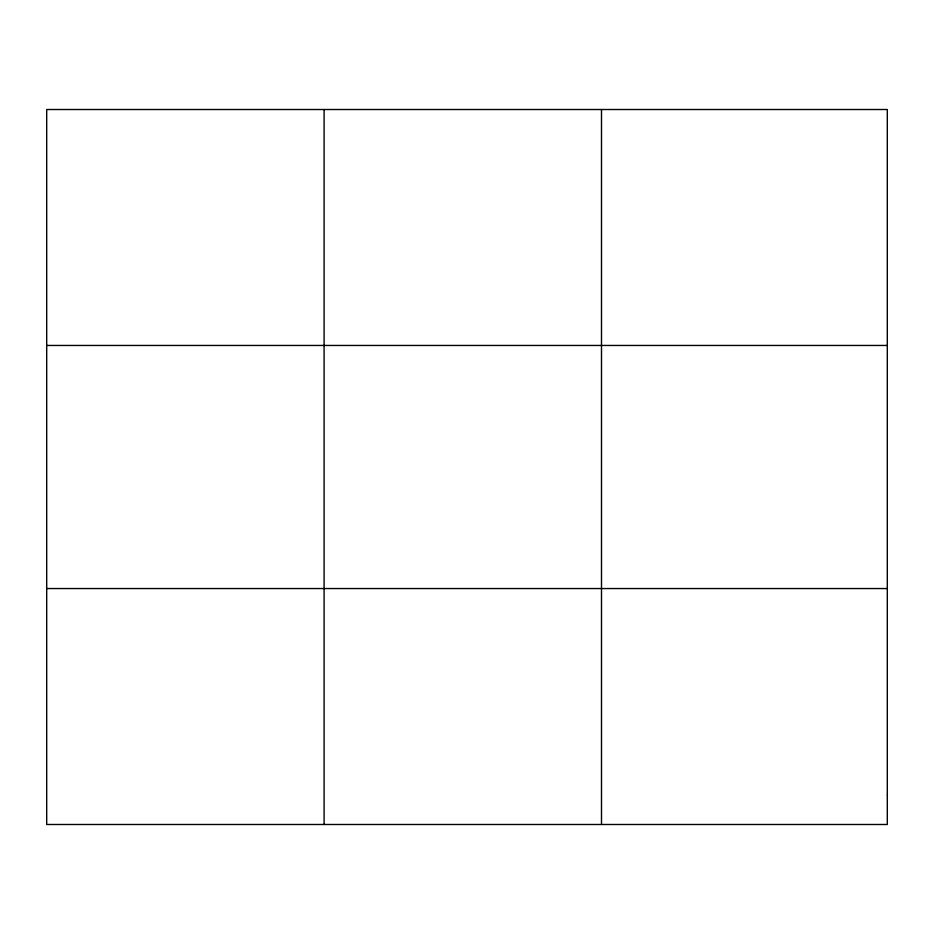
<?xml version="1.0" encoding="UTF-8"?>
<svg xmlns="http://www.w3.org/2000/svg" width="934" height="934" viewBox="0 0 934 934"><rect width="100%" height="100%" fill="white"/><g stroke="black" fill="none" stroke-linecap="round" stroke-linejoin="round"><path stroke-width="1.4" d="M324.098 109.511L324.098 824.489M601.496 109.511L601.496 824.489M46.7 345.452L887.3 345.452M46.7 588.548L887.3 588.548M887.3 794.997L887.3 824.489L46.7 824.489L46.7 109.511L887.3 109.511L887.3 794.997"/></g></svg>
